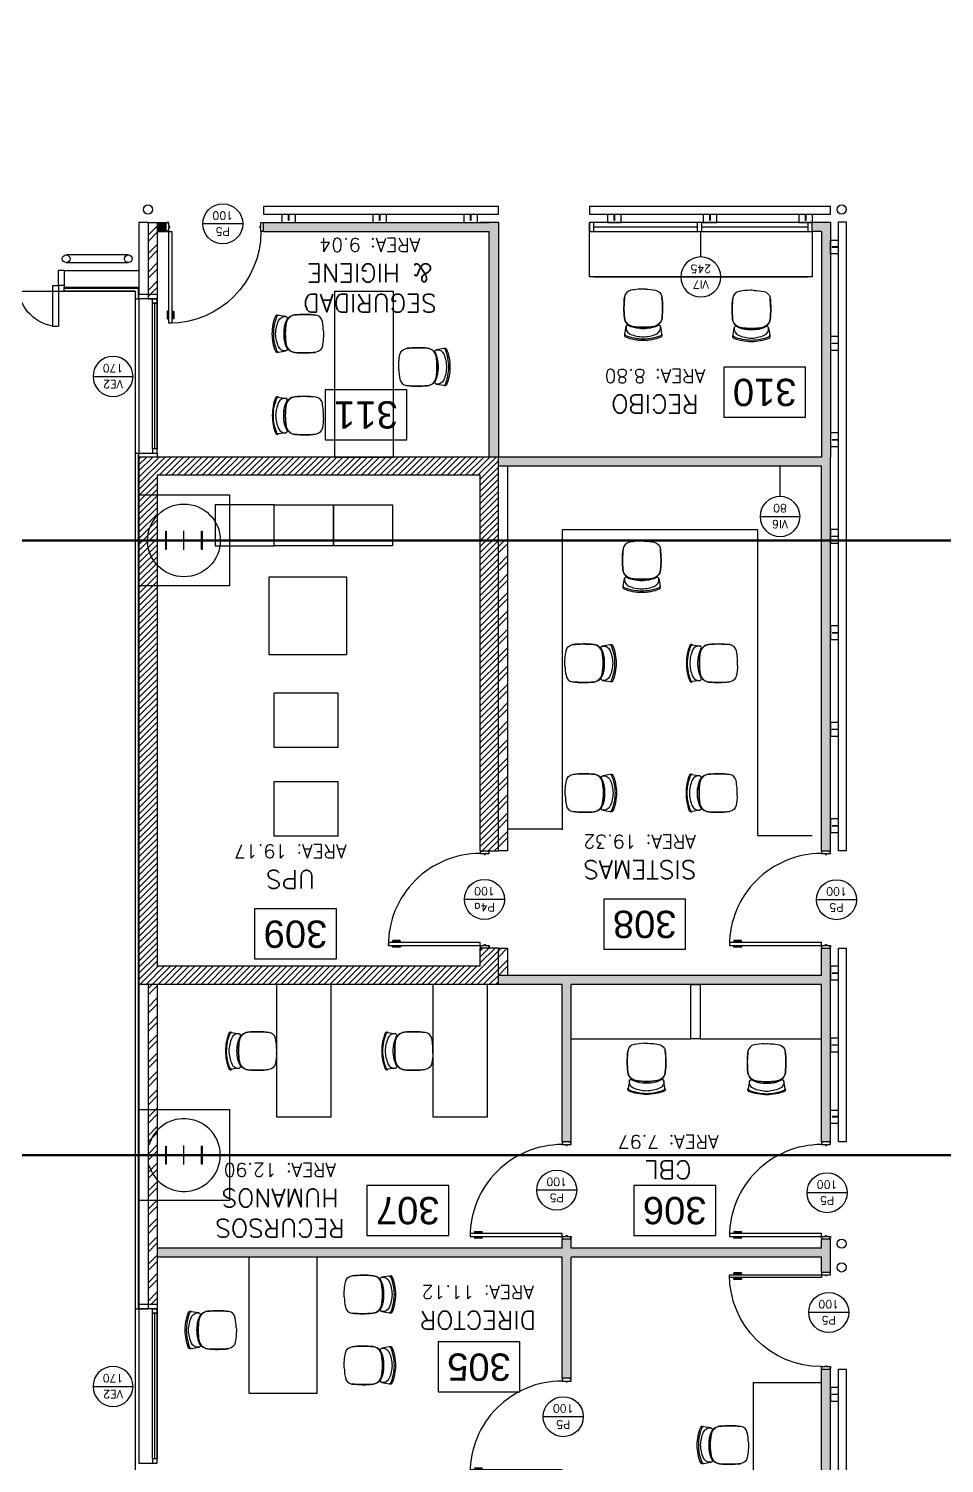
# Model space of a CAD drawing. Header units: millimetres. Extents: x 1478096 to 1808313, y 619971 to 762366.
# Drawn here: x 1523684 to 1533746, y 716442 to 732217 of the extents above; entities that cross this region are included whole.
import ezdxf
from ezdxf.enums import TextEntityAlignment as Align

# ---------------------------------------------------------------- set-up
doc = ezdxf.new("R2010")
doc.units = ezdxf.units.MM
doc.header["$LTSCALE"] = 10
for name, pattern in [('CENTERX2', [4, 2.5, -0.5, 0.5, -0.5]), ('CONTINOUS', [0]), ('SE-GRILLA$0$LR-GRILLA$0$EJES', [0.74, 0.5, -0.12, 0, -0.12])]:
    doc.linetypes.add(name, pattern=pattern)
for name, color, linetype in [('0-superficies', 7, 'Continuous'), ('0_Estructura', 251, 'Continuous'), ('A-HATCH-BLOQUE', 241, 'Continuous'), ('A-HATCH-DURLOCK', 252, 'Continuous'), ('COSTAN-CAM-EJES', 251, 'CENTERX2'), ('DC-ARQ-0 TEXTOS', 7, 'Continuous'), ('DC-ARQ-CARPINTERIAS', 7, 'Continuous'), ('DC-ARQ-CHAPA', 7, 'Continuous'), ('DC-ARQ-CORDON', 210, 'Continuous'), ('DC-ARQ-DEF BOLARDOS', 7, 'Continuous'), ('DC-ARQ-DEF GUARDARAIL', 7, 'CONTINOUS'), ('DC-ARQ-DEFENSA', 164, 'CONTINOUS'), ('DC-ARQ-EQUIP. OFICINAS', 33, 'Continuous'), ('DC-ARQ-MURO BLOQUE', 181, 'Continuous'), ('DC-ARQ-PAINEL DURLOCK', 7, 'Continuous'), ('DC-EST-CORREAS', 35, 'SE-GRILLA$0$LR-GRILLA$0$EJES'), ('TXT CARP VENTANAS', 6, 'Continuous'), ('TXT CARPINTERIAS', 2, 'Continuous')]:
    doc.layers.add(name, color=color, linetype=linetype)
doc.styles.add('ROMANS', font='romans')
doc.styles.get("Standard").update_dxf_attribs({"font": 'arial.ttf'})
pattern_1 = [(225, (3172020.15, 1376323.11), (101.027881, -101.027881), []), (225, (3171952.8, 1376323.11), (101.027881, -101.027881), [])]

# ---------------------------------------------------------------- blocks, each defined once
blk = doc.blocks.new('PUERTAS 01')
at = {"layer": 'DC-ARQ-CARPINTERIAS'}
for p, q in [((1639.635, 694.416), (1639.625, 694.416)), ((1639.625, 694.386), (1639.625, 694.406)), ((1639.625, 694.406), (1639.635, 694.406)), ((1639.635, 694.406), (1639.635, 694.416)), ((1639.725, 694.416), (1639.715, 694.416)), ((1639.715, 694.416), (1639.715, 694.406)), ((1639.715, 694.406), (1639.725, 694.406)), ((1639.725, 694.406), (1639.725, 694.386)), ((1640.602, 694.399), (1640.602, 694.403)), ((1640.606, 694.406), (1640.684, 694.406)), ((1640.684, 694.396), (1640.606, 694.396)), ((1640.662, 694.386), (1640.662, 694.396)), ((1640.677, 694.386), (1640.677, 694.396)), ((1640.687, 694.403), (1640.687, 694.399)), ((1639.67, 694.386), (1639.625, 694.386)), ((1639.67, 694.376), (1639.67, 694.386)), ((1639.68, 694.376), (1639.67, 694.376)), ((1639.725, 694.386), (1639.68, 694.386)), ((1639.68, 694.386), (1639.68, 694.376)), ((1639.725, 694.386), (1639.725, 694.354)), ((1640.734, 694.386), (1639.725, 694.386)), ((1639.725, 694.354), (1640.734, 694.354)), ((1640.602, 694.341), (1640.602, 694.337)), ((1640.684, 694.344), (1640.606, 694.344)), ((1640.606, 694.334), (1640.684, 694.334)), ((1640.662, 694.354), (1640.662, 694.344)), ((1640.677, 694.354), (1640.677, 694.344)), ((1640.687, 694.337), (1640.687, 694.341)), ((1640.734, 694.354), (1640.734, 694.386)), ((1639.67, 693.376), (1639.625, 693.376)), ((1639.625, 693.376), (1639.625, 693.356)), ((1639.625, 693.356), (1639.635, 693.356)), ((1639.635, 693.346), (1639.625, 693.346)), ((1639.635, 693.356), (1639.635, 693.346)), ((1639.68, 693.386), (1639.67, 693.386)), ((1639.67, 693.386), (1639.67, 693.376)), ((1639.68, 693.376), (1639.68, 693.386)), ((1639.725, 693.376), (1639.68, 693.376)), ((1639.715, 693.346), (1639.715, 693.356)), ((1639.715, 693.356), (1639.725, 693.356)), ((1639.725, 693.346), (1639.715, 693.346)), ((1639.725, 693.356), (1639.725, 693.376))]:
    blk.add_line(p, q, dxfattribs=at)
for centre, radius, start, end in [((1640.606, 694.403), 0.00354, 90, 180), ((1640.606, 694.399), 0.00354, 180, 270), ((1640.684, 694.403), 0.00354, 0, 90), ((1640.684, 694.399), 0.00354, 270, 0), ((1639.725, 694.386), 1.01, 270, 0), ((1640.606, 694.341), 0.00354, 90, 180), ((1640.606, 694.337), 0.00354, 180, 270), ((1640.684, 694.341), 0.00354, 0, 90), ((1640.684, 694.337), 0.00354, 270, 0)]:
    blk.add_arc(centre, radius, start, end, dxfattribs=at)
blk = doc.blocks.new('RE-PLANTABASE(XREF)$0$LJ-PLANTA BASE(XREF)$0$SE-PM01$0$SILLA')
at = {"layer": 'DC-ARQ-EQUIP. OFICINAS'}
for p, q in [((-0.053, 0.418), (-0.053, 0.434)), ((0.069, 0.418), (0.069, 0.434))]:
    blk.add_line(p, q, dxfattribs=at)
for points in [[(0.229, 0.495, 0.482052), (0.224, 0.524, 0.097119), (0.027, 0.562, 0.097119), (-0.171, 0.524, 0.48266), (-0.175, 0.494)], [(-0.162, 0.412), (-0.175, 0.494, -0.349153), (-0.165, 0.512, -0.09418), (0.027, 0.55, -0.094192), (0.218, 0.512, -0.349216), (0.229, 0.494), (0.216, 0.412)], [(0, 0, -0.036492), (-0.109, 0.012, -0.328643), (-0.178, 0.084, -0.05523), (-0.18, 0.316, -0.340817), (-0.09, 0.41, -0.077917), (0.144, 0.41, -0.200555), (0.214, 0.367, -0.200555)], [(0.214, 0.367, 0.200555), (0.144, 0.41, 0.077917), (-0.09, 0.41, 0.340817), (-0.18, 0.316, 0.054462), (-0.178, 0.088)], [(0, 0, 0.054278), (0.163, 0.012, 0.328643), (0.231, 0.084, 0.05523), (0.233, 0.316, 0.340817), (0.144, 0.41, 0.077917), (-0.09, 0.41, 0.200555), (-0.16, 0.367, 0.200555)], [(-0.16, 0.367, -0.200555), (-0.09, 0.41, -0.077917), (0.144, 0.41, -0.340817), (0.233, 0.316, -0.054462), (0.232, 0.088)]]:
    blk.add_lwpolyline(points, format="xyb", dxfattribs=at)
blk.add_lwpolyline([(-0.137, 0.399, -0.10021), (-0.015, 0.434, -0.045601), (0.069, 0.434, -0.10021), (0.191, 0.399, 0.520466), (0.216, 0.412, 0.340461), (0.169, 0.494, 0.089601), (0.027, 0.525, 0.089601), (-0.115, 0.494, 0.340461), (-0.162, 0.412, 0.520466)], format="xyb", close=True, dxfattribs=at)
blk = doc.blocks.new('RE-PLANTABASE(XREF)$0$LF-PLANTABASE(XREF)$0$LJ-PLANTA BASE(XREF)$0$SE-PM01$0$LR-PM01$0$SILLA')
for p, q in [((-0.053, 0.418), (-0.053, 0.434)), ((0.069, 0.418), (0.069, 0.434))]:
    blk.add_line(p, q)
for points in [[(0.229, 0.495, 0.482052), (0.224, 0.524, 0.097119), (0.027, 0.562, 0.097119), (-0.171, 0.524, 0.48266), (-0.175, 0.494)], [(-0.162, 0.412), (-0.175, 0.494, -0.349153), (-0.165, 0.512, -0.09418), (0.027, 0.55, -0.094192), (0.218, 0.512, -0.349216), (0.229, 0.494), (0.216, 0.412)], [(0, 0, -0.036492), (-0.109, 0.012, -0.328643), (-0.178, 0.084, -0.05523), (-0.18, 0.316, -0.340817), (-0.09, 0.41, -0.077917), (0.144, 0.41, -0.200555), (0.214, 0.367, -0.200555)], [(0.214, 0.367, 0.200555), (0.144, 0.41, 0.077917), (-0.09, 0.41, 0.340817), (-0.18, 0.316, 0.054462), (-0.178, 0.088)], [(0, 0, 0.054278), (0.163, 0.012, 0.328643), (0.231, 0.084, 0.05523), (0.233, 0.316, 0.340817), (0.144, 0.41, 0.077917), (-0.09, 0.41, 0.200555), (-0.16, 0.367, 0.200555)], [(-0.16, 0.367, -0.200555), (-0.09, 0.41, -0.077917), (0.144, 0.41, -0.340817), (0.233, 0.316, -0.054462), (0.232, 0.088)]]:
    blk.add_lwpolyline(points, format="xyb")
blk.add_lwpolyline([(-0.137, 0.399, -0.10021), (-0.015, 0.434, -0.045601), (0.069, 0.434, -0.10021), (0.191, 0.399, 0.520466), (0.216, 0.412, 0.340461), (0.169, 0.494, 0.089601), (0.027, 0.525, 0.089601), (-0.115, 0.494, 0.340461), (-0.162, 0.412, 0.520466)], format="xyb", close=True)
blk = doc.blocks.new('RE-PLANTABASE(XREF)$0$SILLA')
for p, q in [((-0.053, 0.418), (-0.053, 0.434)), ((0.069, 0.418), (0.069, 0.434))]:
    blk.add_line(p, q)
for points in [[(0.229, 0.495, 0.482052), (0.224, 0.524, 0.097119), (0.027, 0.562, 0.097119), (-0.171, 0.524, 0.48266), (-0.175, 0.494)], [(-0.162, 0.412), (-0.175, 0.494, -0.349153), (-0.165, 0.512, -0.09418), (0.027, 0.55, -0.094192), (0.218, 0.512, -0.349216), (0.229, 0.494), (0.216, 0.412)], [(0, 0, -0.036492), (-0.109, 0.012, -0.328643), (-0.178, 0.084, -0.05523), (-0.18, 0.316, -0.340817), (-0.09, 0.41, -0.077917), (0.144, 0.41, -0.200555), (0.214, 0.367, -0.200555)], [(0.214, 0.367, 0.200555), (0.144, 0.41, 0.077917), (-0.09, 0.41, 0.340817), (-0.18, 0.316, 0.054462), (-0.178, 0.088)], [(0, 0, 0.054278), (0.163, 0.012, 0.328643), (0.231, 0.084, 0.05523), (0.233, 0.316, 0.340817), (0.144, 0.41, 0.077917), (-0.09, 0.41, 0.200555), (-0.16, 0.367, 0.200555)], [(-0.16, 0.367, -0.200555), (-0.09, 0.41, -0.077917), (0.144, 0.41, -0.340817), (0.233, 0.316, -0.054462), (0.232, 0.088)]]:
    blk.add_lwpolyline(points, format="xyb")
blk.add_lwpolyline([(-0.137, 0.399, -0.10021), (-0.015, 0.434, -0.045601), (0.069, 0.434, -0.10021), (0.191, 0.399, 0.520466), (0.216, 0.412, 0.340461), (0.169, 0.494, 0.089601), (0.027, 0.525, 0.089601), (-0.115, 0.494, 0.340461), (-0.162, 0.412, 0.520466)], format="xyb", close=True)
blk = doc.blocks.new('RE-PLANTABASE(XREF)$0$LJ-PLANTA BASE(XREF)$0$SE-PM01$0$LR-PM01$0$SILLA')
at = {"layer": 'DC-ARQ-EQUIP. OFICINAS'}
for p, q in [((-0.053, 0.418), (-0.053, 0.434)), ((0.069, 0.418), (0.069, 0.434))]:
    blk.add_line(p, q, dxfattribs=at)
for points in [[(0.229, 0.495, 0.482052), (0.224, 0.524, 0.097119), (0.027, 0.562, 0.097119), (-0.171, 0.524, 0.48266), (-0.175, 0.494)], [(-0.162, 0.412), (-0.175, 0.494, -0.349153), (-0.165, 0.512, -0.09418), (0.027, 0.55, -0.094192), (0.218, 0.512, -0.349216), (0.229, 0.494), (0.216, 0.412)], [(0, 0, -0.036492), (-0.109, 0.012, -0.328643), (-0.178, 0.084, -0.05523), (-0.18, 0.316, -0.340817), (-0.09, 0.41, -0.077917), (0.144, 0.41, -0.200555), (0.214, 0.367, -0.200555)], [(0.214, 0.367, 0.200555), (0.144, 0.41, 0.077917), (-0.09, 0.41, 0.340817), (-0.18, 0.316, 0.054462), (-0.178, 0.088)], [(0, 0, 0.054278), (0.163, 0.012, 0.328643), (0.231, 0.084, 0.05523), (0.233, 0.316, 0.340817), (0.144, 0.41, 0.077917), (-0.09, 0.41, 0.200555), (-0.16, 0.367, 0.200555)], [(-0.16, 0.367, -0.200555), (-0.09, 0.41, -0.077917), (0.144, 0.41, -0.340817), (0.233, 0.316, -0.054462), (0.232, 0.088)]]:
    blk.add_lwpolyline(points, format="xyb", dxfattribs=at)
blk.add_lwpolyline([(-0.137, 0.399, -0.10021), (-0.015, 0.434, -0.045601), (0.069, 0.434, -0.10021), (0.191, 0.399, 0.520466), (0.216, 0.412, 0.340461), (0.169, 0.494, 0.089601), (0.027, 0.525, 0.089601), (-0.115, 0.494, 0.340461), (-0.162, 0.412, 0.520466)], format="xyb", close=True, dxfattribs=at)
blk = doc.blocks.new('A$C252222FB')
at = {"layer": 'DC-ARQ-CARPINTERIAS'}
for p, q in [((0, 0.88), (0.05, 0.88)), ((0.05, 0.75), (0.05, 0.88)), ((1.2, 0.88), (1.15, 0.88)), ((1.15, 0.75), (1.15, 0.88)), ((0, 0.75), (0.05, 0.75)), ((0.1, 0.75), (0.05, 0.75)), ((0.05, 0.75), (0.05, 0.4)), ((0.1, 0.75), (0.1, 0.4)), ((1.1, 0.75), (1.15, 0.75)), ((1.1, 0.75), (1.1, 0)), ((1.2, 0.75), (1.15, 0.75)), ((1.15, 0.75), (1.15, 0)), ((0.1, 0.4), (0.05, 0.4)), ((1.1, 0), (1.15, 0)), ((1.1, 0), (1.15, 0))]:
    blk.add_line(p, q, dxfattribs=at)
for centre, radius, start, end in [((0.038, 0.755), 0.36, 279.8989, 359.2134), ((1.15, 0.75), 0.752, 180, 266.1859)]:
    blk.add_arc(centre, radius, start, end, dxfattribs=at)
blk = doc.blocks.new('BB-PM01$0$planchuela defensa')
for points in [[(0.075, -0.088), (0.075, 0), (-0.075, 0), (-0.075, -0.088)], [(-0.002, -0.088), (-0.002, -0.019), (0.001, -0.019), (0.001, -0.088)]]:
    blk.add_lwpolyline(points)
blk = doc.blocks.new('SIMB-CAR')
blk.add_line((-0.5, 0), (0.5, 0))
blk.add_circle((0, 0), 0.5)
at = {"style": 'ROMANS'}
for tag, p in [('TIPO', (0, 0.192)), ('NUMERO', (0, -0.205))]:
    blk.add_attdef(tag, text='', height=0.2, dxfattribs=at).set_placement(p, align=Align.MIDDLE)
blk = doc.blocks.new('A$C6FC4089E')
at = {"layer": 'DC-ARQ-CARPINTERIAS'}
for p, q in [((0.05, 1.7), (0, 1.7)), ((0, 1.7), (0, 1.65)), ((0, 1.7), (0, 0)), ((0.2, 1.7), (0, 1.7)), ((0, 0.05), (0, 1.65)), ((0, 1.65), (0.05, 1.65)), ((0, 1.65), (0.05, 1.65)), ((0.025, 1.65), (0.025, 0.05)), ((0.05, 1.65), (0.05, 1.7)), ((0.05, 1.65), (0.05, 0.05)), ((0.2, 0), (0.2, 1.7)), ((0.05, 0.05), (0, 0.05)), ((0, 0), (0, 0.05)), ((0, 0.05), (0.05, 0.05)), ((0.05, 0.05), (0.05, 0)), ((0.05, 0), (0, 0)), ((0, 0), (0.2, 0))]:
    blk.add_line(p, q, dxfattribs=at)

msp = doc.modelspace()

# ---------------------------------------------------------------- hatches: boundary and pattern name
at = {"layer": '0_Estructura'}
h = msp.add_hatch(dxfattribs=at)
h.set_pattern_fill('ANSI31', color=256, scale=2, angle=-90, style=0)
h.set_pattern_definition([(315, (2596344.775, 6220230.041), (4.4901280605, 4.4901280605), [])])
h.paths.add_polyline_path([(1525189.09, 726490.156), (1525189.09, 726690.156), (1525195.39, 726690.156), (1525195.39, 726490.156)])
h.paths.add_polyline_path([(1525582.79, 726490.156), (1525582.79, 726690.156), (1525589.09, 726690.156), (1525589.09, 726490.156)])
h.paths.add_polyline_path([(1525195.39, 726587.756), (1525195.39, 726592.556), (1525582.79, 726592.556), (1525582.79, 726587.756)])
h = msp.add_hatch(dxfattribs=at)
h.set_pattern_fill('ANSI31', color=256, scale=2, angle=-90, style=0)
h.set_pattern_definition([(315, (2596344.774, 6213471.0186), (4.4901280605, 4.4901280605), [])])
h.paths.add_polyline_path([(1525189.089, 719731.133), (1525189.089, 719931.133), (1525195.389, 719931.133), (1525195.389, 719731.133)])
h.paths.add_polyline_path([(1525582.789, 719731.133), (1525582.789, 719931.133), (1525589.089, 719931.133), (1525589.089, 719731.133)])
h.paths.add_polyline_path([(1525195.389, 719828.733), (1525195.389, 719833.533), (1525582.789, 719833.533), (1525582.789, 719828.733)])
at = {"layer": 'A-HATCH-BLOQUE'}
h = msp.add_hatch(dxfattribs=at)
h.set_pattern_fill('ANSI31', color=256, scale=15, angle=180)
h.set_pattern_definition([(225, (3172020.15, 1376323.114), (33.6759605, -33.6759605), [])])
h.paths.add_polyline_path([(1524895.031, 721707.036), (1528845.031, 721707.036), (1528845.031, 722107.036), (1528645.031, 722107.036), (1528645.031, 721907.036), (1525095.031, 721907.036), (1525095.031, 727307.036), (1528645.031, 727307.036), (1528645.031, 723177.036), (1528845.031, 723177.036), (1528845.031, 727507.036), (1524895.031, 727507.036)])
at = {"layer": 'A-HATCH-DURLOCK'}
h = msp.add_hatch(dxfattribs=at)
h.set_pattern_fill('ANSI32', color=256, scale=15, angle=180)
h.set_pattern_definition(pattern_1)
h.paths.add_polyline_path([(1524995.032, 729247.991), (1525095.032, 729247.991), (1525095.031, 730087.021), (1524995.031, 730087.007)])
h = msp.add_hatch(color=256, dxfattribs=at)
h.dxf.hatch_style = 1
h.paths.add_polyline_path([(1525195.031, 729987.036), (1525195.031, 730087.036), (1525095.031, 730087.021), (1525095.031, 729987.036)])
h = msp.add_hatch(color=256, dxfattribs=at)
h.dxf.hatch_style = 1
h.paths.add_polyline_path([(1528742.214, 727507.036), (1528845.031, 727507.036), (1528845.031, 730087.036), (1528645.031, 730087.036), (1526265.031, 730087.036), (1526265.031, 729987.036), (1528742.214, 729987.036)])
h = msp.add_hatch(color=256, dxfattribs=at)
h.dxf.hatch_style = 1
h.paths.add_polyline_path([(1528845.031, 727407.036), (1532395.031, 727407.036), (1532395.031, 723177.036), (1532495.031, 723177.036), (1532495.031, 727507.036), (1532495.031, 730087.036), (1532295.031, 730087.036), (1532295.031, 729987.036), (1532395.031, 729987.036), (1532395.031, 727507.036), (1528845.031, 727507.036)])
h = msp.add_hatch(dxfattribs=at)
h.set_pattern_fill('ANSI32', color=256, scale=15, angle=180)
h.set_pattern_definition(pattern_1)
h.paths.add_polyline_path([(1528845.031, 721807.036), (1528945.031, 721807.036), (1528945.031, 722107.036), (1528845.031, 722107.036)])
h.paths.add_polyline_path([(1528845.031, 723177.036), (1528945.031, 723177.036), (1528945.031, 726590.156), (1528845.031, 726590.156)])
h = msp.add_hatch(color=256, dxfattribs=at)
h.dxf.hatch_style = 1
h.paths.add_polyline_path([(1532395.032, 719977.036), (1532495.031, 719977.036), (1532495.031, 721707.036), (1532495.031, 722107.036), (1532395.032, 722107.036), (1532395.032, 721807.036), (1528845.031, 721807.036), (1528845.031, 721707.036), (1529545.031, 721707.036), (1529545.031, 719977.036), (1529645.031, 719977.036), (1529645.031, 721707.036), (1532395.032, 721707.036)])
h = msp.add_hatch(dxfattribs=at)
h.set_pattern_fill('ANSI32', color=256, scale=15, angle=180)
h.set_pattern_definition(pattern_1)
h.paths.add_polyline_path([(1524995.031, 718192.201), (1525095.031, 718192.201), (1525095.031, 721707.036), (1524995.031, 721707.036)])
h = msp.add_hatch(color=256, dxfattribs=at)
h.dxf.hatch_style = 1
h.paths.add_polyline_path([(1529645.031, 718707.036), (1532395.032, 718707.036), (1532395.032, 718545.673), (1532495.031, 718545.673), (1532495.031, 718907.036), (1532395.032, 718907.036), (1532395.032, 718807.036), (1529645.031, 718807.036), (1529645.031, 718907.036), (1529545.031, 718907.036), (1529545.031, 718807.036), (1525094.969, 718807.036), (1525094.966, 718707.036), (1529545.031, 718707.036), (1529545.031, 717377.036), (1529645.031, 717377.036)])
h = msp.add_hatch(color=256, dxfattribs=at)
h.dxf.hatch_style = 1
h.paths.add_polyline_path([(1525095.031, 710957.036), (1528195.031, 710957.036), (1528195.031, 710849.898), (1528295.031, 710849.898), (1528295.031, 710957.036), (1529845.031, 710957.036), (1529845.031, 709357.036), (1528295.031, 709357.036), (1528295.031, 709989.898), (1528195.031, 709989.898), (1528195.031, 706757.036), (1528117.751, 706757.036), (1528117.752, 706657.036), (1528295.031, 706657.036), (1528295.031, 707957.036), (1529945.031, 707957.036), (1529945.031, 708057.036), (1529845.031, 708057.036), (1528295.031, 708057.036), (1528295.031, 709257.036), (1529845.031, 709257.036), (1529845.031, 708917.036), (1529945.031, 708917.036), (1529945.031, 709257.036), (1529945.031, 709357.036), (1529945.031, 710957.036), (1531195.031, 710957.036), (1531195.031, 709357.036), (1530806.365, 709357.036), (1530806.365, 709257.036), (1531195.031, 709257.036), (1531195.031, 706377.059), (1531295.031, 706377.058), (1531295.031, 710957.036), (1532495.032, 710957.036), (1532495.032, 717475.673), (1532395.032, 717475.673), (1532395.032, 711057.036), (1529645.032, 711057.036), (1529645.032, 714937.036), (1529545.032, 714937.036), (1529545.032, 711057.036), (1525095.031, 711057.036)])

# ---------------------------------------------------------------- linework, layer by layer
at = {"layer": '0-superficies'}
msp.add_lwpolyline([(1641041.817, 738426.962), (1522042.066, 738427.02), (1522042.063, 735317.041), (1506281.021, 735317.058), (1506244.743, 735317.055), (1506244.9, 725919.201), (1515007.624, 725919.201), (1515007.624, 729331.139), (1524854.996, 729331.139), (1524854.996, 680527.061), (1522092.045, 680527.061), (1522092.045, 678926.47), (1524855.046, 678926.47), (1524855.046, 673126.47), (1517295.034, 673126.451), (1517295.034, 669026.47), (1516295.034, 669026.451), (1516295.045, 663826.47), (1524855.031, 663826.45), (1524855.031, 647228.149), (1641041.817, 647228.17)], dxfattribs=at)
at = {"layer": '0_Estructura'}
for p, q in [((1524889.541, 727090.156), (1525889.541, 727090.156)), ((1524889.541, 726090.156), (1524889.541, 727090.156)), ((1525889.541, 727090.156), (1525889.541, 726090.156)), ((1525689.09, 726590.156), (1525089.09, 726590.156)), ((1525389.09, 726485.645), (1525389.09, 726694.666)), ((1525889.541, 726090.156), (1524889.541, 726090.156)), ((1524889.541, 720331.133), (1525889.541, 720331.133)), ((1524889.541, 719331.133), (1524889.541, 720331.133)), ((1525889.541, 720331.133), (1525889.541, 719331.133)), ((1525689.089, 719831.133), (1525089.089, 719831.133)), ((1525389.089, 719726.623), (1525389.089, 719935.644)), ((1525889.541, 719331.133), (1524889.541, 719331.133))]:
    msp.add_line(p, q, dxfattribs=at)
msp.add_lwpolyline([(1524889.541, 726139.181), (1524889.541, 727090.156), (1525889.541, 727090.156), (1525889.541, 726090.156), (1525005.047, 726090.156)], dxfattribs=at)
for points in [[(1525189.09, 726490.156), (1525189.09, 726690.156), (1525195.39, 726690.156), (1525195.39, 726490.156)], [(1525195.39, 726587.756), (1525195.39, 726592.556), (1525582.79, 726592.556), (1525582.79, 726587.756)], [(1525582.79, 726490.156), (1525582.79, 726690.156), (1525589.09, 726690.156), (1525589.09, 726490.156)], [(1525189.089, 719731.133), (1525189.089, 719931.133), (1525195.389, 719931.133), (1525195.389, 719731.133)], [(1525195.389, 719828.733), (1525195.389, 719833.533), (1525582.789, 719833.533), (1525582.789, 719828.733)], [(1525582.789, 719731.133), (1525582.789, 719931.133), (1525589.089, 719931.133), (1525589.089, 719731.133)]]:
    msp.add_lwpolyline(points, close=True, dxfattribs=at)
msp.add_circle((1525389.541, 726590.156), 400, dxfattribs=at)
msp.add_arc((1525389.541, 719831.133), 400, 196.0055098, 163.9944902, dxfattribs=at)
at = {"layer": 'COSTAN-CAM-EJES', "const_width": 25}
for points in [[(1478108.725, 726590.155), (1676824.918, 726590.155)], [(1478108.728, 719831.134), (1676824.92, 719831.134)]]:
    msp.add_lwpolyline(points, dxfattribs=at)
at = {"layer": 'DC-ARQ-0 TEXTOS'}
for points in [[(1531322.255, 728494.634), (1531322.255, 727944.634), (1532222.255, 727944.634), (1532222.255, 728494.634)], [(1526939.95, 728247.52), (1526939.95, 727697.52), (1527839.95, 727697.52), (1527839.95, 728247.52)], [(1530003.598, 722644.939), (1530003.598, 722094.939), (1530903.598, 722094.939), (1530903.598, 722644.939)], [(1526165.38, 722537.415), (1526165.38, 721987.415), (1527065.38, 721987.415), (1527065.38, 722537.415)], [(1527399.472, 719497.834), (1527399.472, 718947.834), (1528299.472, 718947.834), (1528299.472, 719497.834)], [(1530333.417, 719497.834), (1530333.417, 718947.834), (1531233.417, 718947.834), (1531233.417, 719497.834)], [(1528182.161, 717776.725), (1528182.161, 717226.725), (1529082.161, 717226.725), (1529082.161, 717776.725)]]:
    msp.add_lwpolyline(points, close=True, dxfattribs=at)
at = {"layer": 'DC-ARQ-CARPINTERIAS'}
for p, q in [((1529845.031, 730087.036), (1529845.031, 729987.036)), ((1532295.031, 730087.036), (1529845.031, 730087.036)), ((1529895.031, 730037.036), (1531031.76, 730037.059)), ((1529895.031, 729987.059), (1532245.031, 729987.059)), ((1531081.76, 730037.059), (1532245.031, 730037.036)), ((1525094.954, 718142.201), (1524894.954, 718142.201))]:
    msp.add_line(p, q, dxfattribs=at)
for points in [[(1529845.031, 729987.036), (1529895.031, 729987.036), (1529895.031, 730087.036), (1529845.031, 730087.036)], [(1529845.031, 730087.036), (1529845.031, 730087.036), (1529845.031, 729987.036), (1529845.031, 729987.036)], [(1531031.76, 729987.059), (1531081.76, 729987.059), (1531081.76, 730087.059), (1531031.76, 730087.059)], [(1532245.031, 729987.036), (1532295.031, 729987.036), (1532295.031, 730087.036), (1532245.031, 730087.036)]]:
    msp.add_lwpolyline(points, close=True, dxfattribs=at)
at = {"layer": 'DC-ARQ-CHAPA'}
for p, q in [((1524074.439, 729331.179), (1524074.441, 729371.179)), ((1524854.996, 729331.139), (1524074.439, 729331.179)), ((1524884.995, 729361.137), (1524074.44, 729361.179)), ((1524884.994, 729371.139), (1524854.994, 729371.139)), ((1524854.996, 729331.139), (1524855.031, 729247.97)), ((1524884.995, 729361.137), (1524885.031, 729247.97)), ((1524855.031, 729247.97), (1524885.031, 729247.97)), ((1524855.031, 727547.991), (1524854.954, 718142.18)), ((1524855.031, 727547.991), (1524885.031, 727547.991)), ((1524885.031, 727547.991), (1524884.954, 718142.18)), ((1524854.954, 718142.18), (1524884.954, 718142.18))]:
    msp.add_line(p, q, dxfattribs=at)
at = {"layer": 'DC-ARQ-CORDON'}
for p, q in [((1524895.031, 730087.021), (1524895.032, 729297.991)), ((1524995.031, 730087.021), (1524895.031, 730087.021)), ((1524074.44, 729559.438), (1524074.441, 729371.179)), ((1524074.44, 729559.398), (1524895.031, 729559.395)), ((1524895.031, 729371.137), (1524074.441, 729371.179)), ((1524895.031, 721707.036), (1524894.954, 718142.201)), ((1524894.954, 718142.201), (1524994.954, 718142.201))]:
    msp.add_line(p, q, dxfattribs=at)
at = {"layer": 'DC-ARQ-DEF BOLARDOS', "ltscale": 200}
for centre in [(1524995.031, 730228.896), (1532618.343, 730228.91), (1532618.06, 718856.592), (1532618.06, 718596.118)]:
    msp.add_circle(centre, 50.444, dxfattribs=at)
at = {"layer": 'DC-ARQ-DEF GUARDARAIL'}
for points in [[(1524778.849, 729729.438), (1524095.637, 729729.438)], [(1524095.62, 729644.438), (1524778.865, 729644.438)]]:
    msp.add_lwpolyline(points, dxfattribs=at)
for centre in [(1524095.62, 729686.938), (1524778.865, 729686.938)]:
    msp.add_circle(centre, 42.5, dxfattribs=at)
at = {"layer": 'DC-ARQ-DEFENSA'}
for points in [[(1528845.031, 730260.509), (1526265.031, 730260.509), (1526265.031, 730175.509), (1528845.031, 730175.509), (1528845.031, 730260.509)], [(1532496.499, 730175.509), (1532496.499, 730260.509), (1529845.031, 730260.509)], [(1529845.031, 730260.509), (1529845.031, 730175.509), (1532496.499, 730175.509)], [(1532668.504, 730091.927), (1532668.505, 723177.036), (1532583.505, 723177.036), (1532583.504, 730091.927), (1532668.504, 730091.927)], [(1532668.504, 722107.036), (1532668.504, 719977.036), (1532583.504, 719977.036), (1532583.504, 722107.036), (1532668.504, 722107.036)], [(1532583.505, 717475.673), (1532668.505, 717475.673), (1532668.505, 710957.036), (1532583.505, 710957.036), (1532583.505, 717475.673)]]:
    msp.add_lwpolyline(points, dxfattribs=at)
at = {"layer": 'DC-ARQ-EQUIP. OFICINAS'}
for p, q in [((1529895.031, 729487.059), (1532245.031, 729487.059)), ((1529545.031, 723413.811), (1528945.031, 723413.811)), ((1531695.031, 723346.422), (1532295.031, 723346.422)), ((1529646.538, 721109.003), (1530961.971, 721109.002)), ((1531061.971, 721109.001), (1532395.085, 721109)), ((1526102.064, 718707.036), (1526102.064, 717214.216)), ((1526852.064, 717214.216), (1526852.064, 718707.036)), ((1531645.857, 717330.472), (1531645.853, 711057.036)), ((1531645.857, 717330.472), (1532395.032, 717330.472)), ((1526102.064, 717214.216), (1526852.064, 717214.216))]:
    msp.add_line(p, q, dxfattribs=at)
for points in [[(1529845.031, 729987.036), (1532295.031, 729987.036), (1532295.031, 729487.059), (1529845.031, 729487.059)], [(1527692.946, 729326.883), (1527042.946, 729326.883), (1527042.946, 727507.036), (1527692.946, 727507.036)], [(1525732.663, 726979.727), (1525732.663, 726529.727), (1526382.663, 726529.727), (1526382.663, 726979.727)], [(1527032.663, 726979.727), (1527032.663, 726529.727), (1526382.663, 726529.727), (1526382.663, 726979.727)], [(1527682.663, 726979.727), (1527682.663, 726529.727), (1527032.663, 726529.727), (1527032.663, 726979.727)], [(1526327.878, 726190.321), (1527177.878, 726190.321), (1527177.878, 725330.321), (1526327.878, 725330.321)], [(1526381.578, 724913.153), (1527081.578, 724913.153), (1527081.578, 724313.153), (1526381.578, 724313.153)], [(1526381.578, 723938.235), (1527081.578, 723938.235), (1527081.578, 723338.235), (1526381.578, 723338.235)], [(1527008.456, 720251.133), (1527008.462, 721707.036), (1526408.462, 721707.036), (1526408.456, 720251.133)], [(1528725.739, 720251.133), (1528725.745, 721707.036), (1528125.745, 721707.036), (1528125.739, 720251.133)], [(1531061.971, 721109.001), (1530959.869, 721109.001), (1530959.869, 721707.036), (1531061.971, 721707.036)]]:
    msp.add_lwpolyline(points, close=True, dxfattribs=at)
msp.add_lwpolyline([(1531695.031, 723346.422), (1531695.031, 726707.037), (1529545.031, 726707.037), (1529545.031, 723407.213)], dxfattribs=at)
at = {"layer": 'DC-ARQ-MURO BLOQUE'}
for p, q in [((1528845.031, 727507.036), (1524895.031, 727507.036)), ((1524895.031, 727507.036), (1524895.031, 721707.036)), ((1528845.031, 723177.036), (1528845.031, 727507.036)), ((1528645.031, 727307.036), (1525095.031, 727307.036)), ((1525095.031, 727307.036), (1525095.031, 721907.036)), ((1528645.031, 723177.036), (1528645.031, 727307.036)), ((1528645.031, 723177.036), (1528845.031, 723177.036)), ((1528645.031, 721907.036), (1528645.031, 722107.036)), ((1528845.031, 722107.036), (1528645.031, 722107.036)), ((1528845.031, 721707.036), (1528845.031, 722107.036)), ((1528645.031, 721907.036), (1525095.031, 721907.036)), ((1528845.031, 721707.036), (1524895.031, 721707.036))]:
    msp.add_line(p, q, dxfattribs=at)
at = {"layer": 'DC-ARQ-PAINEL DURLOCK'}
for p, q in [((1524995.031, 730087.007), (1525195.031, 730087.036)), ((1524995.031, 730087.007), (1524995.032, 729247.991)), ((1525095.031, 730087.021), (1525095.032, 729247.991)), ((1525195.031, 729987.036), (1525195.031, 730087.036)), ((1526265.031, 730087.036), (1528745.031, 730087.036)), ((1526265.031, 729987.036), (1526265.031, 730087.036)), ((1528845.031, 730087.036), (1528645.031, 730087.036)), ((1528845.031, 730087.036), (1528845.031, 727507.036)), ((1532495.031, 730087.036), (1532295.031, 730087.036)), ((1532295.031, 729987.036), (1532295.031, 730087.036)), ((1532495.031, 730087.036), (1532495.031, 727507.036)), ((1525095.031, 729987.036), (1525195.031, 729987.036)), ((1526265.031, 729987.036), (1528745.031, 729987.036)), ((1528742.214, 729987.036), (1528742.214, 727507.036)), ((1532395.031, 729987.036), (1532295.031, 729987.036)), ((1532395.031, 729987.036), (1532395.031, 727507.036)), ((1524995.032, 729247.991), (1525095.032, 729247.991)), ((1532395.031, 727507.036), (1528845.031, 727507.036)), ((1532395.031, 727407.036), (1528845.031, 727407.036)), ((1528945.031, 727407.036), (1528945.031, 723177.036)), ((1532395.031, 723177.036), (1532395.031, 727407.036)), ((1532495.031, 723177.036), (1532495.031, 727507.036)), ((1528945.031, 723177.036), (1528845.031, 723177.036)), ((1532395.031, 723177.036), (1532495.031, 723177.036)), ((1528845.031, 722107.036), (1528945.031, 722107.036)), ((1528945.031, 722107.036), (1528945.031, 721807.036)), ((1532395.032, 722107.036), (1532495.031, 722107.036)), ((1532395.032, 721807.036), (1532395.032, 722107.036)), ((1532495.031, 721707.036), (1532495.031, 722107.036)), ((1524995.031, 721707.036), (1524994.954, 718142.201)), ((1525095.031, 721707.036), (1525094.954, 718142.201)), ((1532395.032, 721807.036), (1528845.031, 721807.036)), ((1529545.031, 721707.036), (1528845.031, 721707.036)), ((1529545.031, 719977.036), (1529545.031, 721707.036)), ((1529645.031, 719977.036), (1529645.031, 721707.036)), ((1532395.032, 721707.036), (1529645.031, 721707.036)), ((1532395.032, 719977.036), (1532395.032, 721707.036)), ((1532495.031, 721807.036), (1532495.046, 721807.036)), ((1532495.031, 719977.036), (1532495.031, 721707.036)), ((1529645.031, 719977.036), (1529545.031, 719977.036)), ((1532495.031, 719977.036), (1532395.032, 719977.036)), ((1529545.031, 718807.036), (1529545.031, 718907.036)), ((1529645.031, 718907.036), (1529545.031, 718907.036)), ((1529645.031, 718807.036), (1529645.031, 718907.036)), ((1532395.032, 718807.036), (1532395.032, 718907.036)), ((1532495.031, 718907.036), (1532395.032, 718907.036)), ((1532495.031, 718545.673), (1532495.031, 718907.036)), ((1529545.031, 718807.036), (1525095.031, 718807.036)), ((1529545.031, 718707.036), (1525095.031, 718707.036)), ((1529545.031, 717377.036), (1529545.031, 718707.036)), ((1532395.032, 718807.036), (1529645.031, 718807.036)), ((1529645.031, 717377.036), (1529645.031, 718707.036)), ((1532395.032, 718707.036), (1529645.031, 718707.036)), ((1532395.032, 718545.673), (1532395.032, 718707.036)), ((1532395.032, 718545.673), (1532495.031, 718545.673)), ((1532395.032, 711057.036), (1532395.032, 717475.673)), ((1532395.032, 717475.673), (1532495.032, 717475.673)), ((1532495.032, 710957.036), (1532495.032, 717475.673)), ((1529645.031, 717377.036), (1529545.031, 717377.036))]:
    msp.add_line(p, q, dxfattribs=at)
at = {"layer": 'DC-EST-CORREAS'}
for points in [[(1525095.031, 729247.991), (1524895.032, 729247.991), (1524895.032, 729297.991), (1525095.031, 729297.991)], [(1525095.03, 727507.036), (1524895.031, 727507.036), (1524895.031, 727547.991), (1525095.03, 727547.991)], [(1525094.954, 718142.201), (1524894.955, 718142.201), (1524894.955, 718192.201), (1525094.954, 718192.201)]]:
    msp.add_lwpolyline(points, close=True, dxfattribs=at)
at = {"layer": 'TXT CARP VENTANAS'}
for p, q in [((1531070.031, 729707.059), (1531070.031, 729987.036)), ((1531940.796, 727072.901), (1531940.796, 727407.036))]:
    msp.add_line(p, q, dxfattribs=at)

# ---------------------------------------------------------------- block references
at = {"layer": 'DC-ARQ-CARPINTERIAS', "yscale": 1000, "zscale": 1000}
for name, p, xscale, rotation in [('PUERTAS 01', (2219611.108, 2369712.152), -1000, 90), ('A$C6FC4089E', (1525094.949, 729247.991), 1000, 180), ('PUERTAS 01', (3168370.147, 1416523.112), 1000, 180), ('PUERTAS 01', (3172120.146, 1416523.113), 1000, 180), ('PUERTAS 01', (3169270.148, 1413323.113), 1000, 180), ('PUERTAS 01', (3172120.148, 1413323.113), 1000, 180), ('A$C6FC4089E', (1525094.956, 718142.2), 1000, 180), ('PUERTAS 01', (3169270.147, 1410723.113), 1000, 180)]:
    msp.add_blockref(name, p, dxfattribs=dict(at, xscale=xscale, rotation=rotation))
at = {"layer": 'DC-ARQ-CARPINTERIAS'}
for name, p, xscale, yscale, zscale in [('A$C252222FB', (1524074.442, 728434.323), -1278.538979622072, 1278.538979622072, 1278.538979622072), ('PUERTAS 01', (3172120.147, 24129.596), -1000, 1000, 1000)]:
    msp.add_blockref(name, p, dxfattribs=dict(at, xscale=xscale, yscale=yscale, zscale=zscale))
at = {"layer": 'DC-ARQ-DEFENSA', "extrusion": (0, 0, -1), "yscale": 1000, "zscale": -1000}
for p, xscale, rotation in [((-1526540.031, 730087.036), -1000, 180), ((-1527540.031, 730087.036), -1000, 180), ((-1528540.031, 730087.036), -1000, 180), ((-1530120.031, 730087.036), -1000, 180), ((-1531170.765, 730087.036), -1000, 180), ((-1532221.499, 730087.036), -1000, 180), ((-1532495.046, 729816.927), 1000, 270), ((-1532495.046, 728757.362), -1000, 270), ((-1532495.046, 727696.297), -1000, 270), ((-1532495.046, 726635.231), -1000, 270), ((-1532495.046, 725574.166), -1000, 270), ((-1532495.046, 724513.101), -1000, 270), ((-1532495.046, 723452.036), -1000, 270), ((-1532495.046, 721832.036), -1000, 270), ((-1532495.046, 721042.036), -1000, 270), ((-1532495.046, 720252.036), 1000, 270), ((-1532495.046, 717200.673), -1000, 270)]:
    msp.add_blockref('BB-PM01$0$planchuela defensa', p, dxfattribs=dict(at, xscale=xscale, rotation=rotation))
at = {"layer": 'DC-ARQ-EQUIP. OFICINAS', "extrusion": (0, 0, -1), "yscale": 1000, "zscale": -1000}
for name, p, xscale, rotation in [('RE-PLANTABASE(XREF)$0$LF-PLANTABASE(XREF)$0$LJ-PLANTA BASE(XREF)$0$SE-PM01$0$LR-PM01$0$SILLA', (-1530464.148, 729352.4), -1000, 180), ('RE-PLANTABASE(XREF)$0$LF-PLANTABASE(XREF)$0$LJ-PLANTA BASE(XREF)$0$SE-PM01$0$LR-PM01$0$SILLA', (-1531653.126, 729339.531), -1000, 180), ('RE-PLANTABASE(XREF)$0$LJ-PLANTA BASE(XREF)$0$SE-PM01$0$SILLA', (-1530447.603, 726581.593), -1000, 180), ('RE-PLANTABASE(XREF)$0$LJ-PLANTA BASE(XREF)$0$SE-PM01$0$SILLA', (-1529576.608, 725212.713), 1000, 90), ('RE-PLANTABASE(XREF)$0$LJ-PLANTA BASE(XREF)$0$SE-PM01$0$SILLA', (-1531473.6, 725212.713), -1000, 270), ('RE-PLANTABASE(XREF)$0$LJ-PLANTA BASE(XREF)$0$SE-PM01$0$SILLA', (-1529580.705, 723785.738), 1000, 90), ('RE-PLANTABASE(XREF)$0$LJ-PLANTA BASE(XREF)$0$SE-PM01$0$SILLA', (-1531469.503, 723785.738), -1000, 270), ('RE-PLANTABASE(XREF)$0$SILLA', (-1526408.462, 720949.258), -1000, 269.99999822596), ('RE-PLANTABASE(XREF)$0$SILLA', (-1528125.745, 720949.258), -1000, 269.99999822596)]:
    msp.add_blockref(name, p, dxfattribs=dict(at, xscale=xscale, rotation=rotation))
at = {"layer": 'DC-ARQ-EQUIP. OFICINAS', "xscale": -1000, "yscale": 1000, "zscale": 1000}
for name, p, rotation in [('RE-PLANTABASE(XREF)$0$SILLA', (1526922.673, 728889.615), 89.99999822590802), ('RE-PLANTABASE(XREF)$0$SILLA', (1527751.11, 728470.644), 269.9999982259599), ('RE-PLANTABASE(XREF)$0$LJ-PLANTA BASE(XREF)$0$SE-PM01$0$LR-PM01$0$SILLA', (1530447.14, 721060.175), 180), ('RE-PLANTABASE(XREF)$0$LJ-PLANTA BASE(XREF)$0$SE-PM01$0$LR-PM01$0$SILLA', (1531766.703, 721056.213), 180), ('RE-PLANTABASE(XREF)$0$LJ-PLANTA BASE(XREF)$0$SE-PM01$0$LR-PM01$0$SILLA', (1527151.958, 718271.981), 270), ('RE-PLANTABASE(XREF)$0$LJ-PLANTA BASE(XREF)$0$SE-PM01$0$LR-PM01$0$SILLA', (1525965.416, 717933.842), 90), ('RE-PLANTABASE(XREF)$0$LJ-PLANTA BASE(XREF)$0$SE-PM01$0$LR-PM01$0$SILLA', (1527151.958, 717492.155), 270), ('RE-PLANTABASE(XREF)$0$LJ-PLANTA BASE(XREF)$0$SE-PM01$0$LR-PM01$0$SILLA', (1531593.069, 716669.496), 90)]:
    msp.add_blockref(name, p, dxfattribs=dict(at, rotation=rotation))
at = {"layer": 'DC-ARQ-EQUIP. OFICINAS', "extrusion": (-1.73802e-15, -7.59834e-18, -1), "xscale": -1000, "yscale": 1000, "zscale": -1000, "rotation": 269.99999822596}
msp.add_blockref('RE-PLANTABASE(XREF)$0$SILLA', (-1526922.673, 727935.924, 0), dxfattribs=at)
at = {"layer": 'TXT CARP VENTANAS'}
ref = msp.add_blockref('SIMB-CAR', (1531070.031, 729487.059), dxfattribs=dict(at, xscale=-440.0000000000546, yscale=440.0000000000546, zscale=440.0000000000546, rotation=180))
ref.add_attrib('NUMERO', '245', dxfattribs={"layer": '0', "height": 88, "rotation": 180, "style": 'ROMANS'}).set_placement((1531070.031, 729577.464), align=Align.MIDDLE)
ref.add_attrib('TIPO', 'VI7', dxfattribs={"layer": '0', "height": 88, "rotation": 180, "style": 'ROMANS'}).set_placement((1531070.031, 729402.681), align=Align.MIDDLE)
ref = msp.add_blockref('SIMB-CAR', (1524610.588, 728393.187), dxfattribs=dict(at, xscale=-440.0000000000546, yscale=440.0000000000546, zscale=440.0000000000546, rotation=180))
ref.add_attrib('NUMERO', '170', dxfattribs={"layer": '0', "height": 88, "rotation": 180, "style": 'ROMANS'}).set_placement((1524610.588, 728483.592), align=Align.MIDDLE)
ref.add_attrib('TIPO', 'VE2', dxfattribs={"layer": '0', "height": 88, "rotation": 180, "style": 'ROMANS'}).set_placement((1524610.588, 728308.808), align=Align.MIDDLE)
ref = msp.add_blockref('SIMB-CAR', (1531940.796, 726852.901), dxfattribs=dict(at, xscale=-440.0000000000546, yscale=440.0000000000546, zscale=440.0000000000546, rotation=180))
ref.add_attrib('NUMERO', '80', dxfattribs={"layer": '0', "height": 88, "rotation": 180, "style": 'ROMANS'}).set_placement((1531940.796, 726943.307), align=Align.MIDDLE)
ref.add_attrib('TIPO', 'VI6', dxfattribs={"layer": '0', "height": 88, "rotation": 180, "style": 'ROMANS'}).set_placement((1531940.796, 726768.523), align=Align.MIDDLE)
ref = msp.add_blockref('SIMB-CAR', (1524610.595, 717287.396), dxfattribs=dict(at, xscale=-440.0000000000546, yscale=440.0000000000546, zscale=440.0000000000546, rotation=180))
ref.add_attrib('NUMERO', '170', dxfattribs={"layer": '0', "height": 88, "rotation": 180, "style": 'ROMANS'}).set_placement((1524610.595, 717377.801), align=Align.MIDDLE)
ref.add_attrib('TIPO', 'VE2', dxfattribs={"layer": '0', "height": 88, "rotation": 180, "style": 'ROMANS'}).set_placement((1524610.595, 717203.017), align=Align.MIDDLE)
at = {"layer": 'TXT CARPINTERIAS', "xscale": 440.0000000000546, "yscale": 440.0000000000546, "zscale": 440.0000000000546, "rotation": 180}
for p, values in [((1525816.604, 730071.058), {'NUMERO': '100', 'TIPO': 'P5'}), ((1528692.428, 722642.626), {'NUMERO': '100', 'TIPO': 'P4a'}), ((1532561.121, 722639.397), {'NUMERO': '100', 'TIPO': 'P5'}), ((1529486.171, 719446.008), {'NUMERO': '100', 'TIPO': 'P5'}), ((1532458.089, 719417.382), {'NUMERO': '100', 'TIPO': 'P5'}), ((1532475.924, 718100.996), {'NUMERO': '100', 'TIPO': 'P5'}), ((1529558.166, 716954.73), {'NUMERO': '100', 'TIPO': 'P5'})]:
    msp.add_blockref('SIMB-CAR', p, dxfattribs=at).add_auto_attribs(values)

# ---------------------------------------------------------------- texts
at = {"layer": 'DC-ARQ-0 TEXTOS', "attachment_point": 5, "rotation": 180}
for s, insert, char_height, width in [('{\\Fromans|c0;SEGURIDAD \\P& HIGIENE\\P\\H0.75x;AREA: 9.04}', (1527434.158, 729506.436), 200, 3964.44731), ('{\\Fromans|c0;RECIBO\\P\\H0.75x;AREA: 8.80}', (1530566.42, 728231.953), 200, 3964.44731), ('310', (1531772.255, 728219.634), 300, 801.45132), ('311', (1527389.95, 727972.52), 300, 801.45132), ('{\\Fromans|c0;SISTEMAS\\P\\H0.75x;AREA: 19.32}', (1530399.208, 723111.728), 200, 3964.44731), ('{\\Fromans|c0;UPS\\P\\H0.75x;AREA: 19.17}', (1526560.99, 723004.204), 200, 3964.44731), ('308', (1530453.598, 722369.939), 300, 801.45132), ('309', (1526615.38, 722262.415), 300, 801.45132), ('{\\Fromans|c0;CBL\\P\\H0.75x;AREA: 7.97}', (1530714.976, 719810.23), 200, 3964.44731), ('{\\Fromans|c0;RECURSOS\\PHUMANOS\\P\\H0.75x;AREA: 12.90}', (1526445.665, 719335.466), 200, 3964.44731), ('307', (1527849.472, 719222.834), 300, 801.45132), ('306', (1530783.417, 719222.834), 300, 801.45132), ('{\\Fromans|c0;DIRECTOR\\P\\H0.75x;AREA: 11.12}', (1528620.686, 718157.171), 200, 3964.44731), ('305', (1528632.161, 717501.725), 300, 801.45132)]:
    msp.add_mtext(s, dxfattribs=dict(at, insert=insert, char_height=char_height, width=width))

doc.saveas('drawing.dxf')
